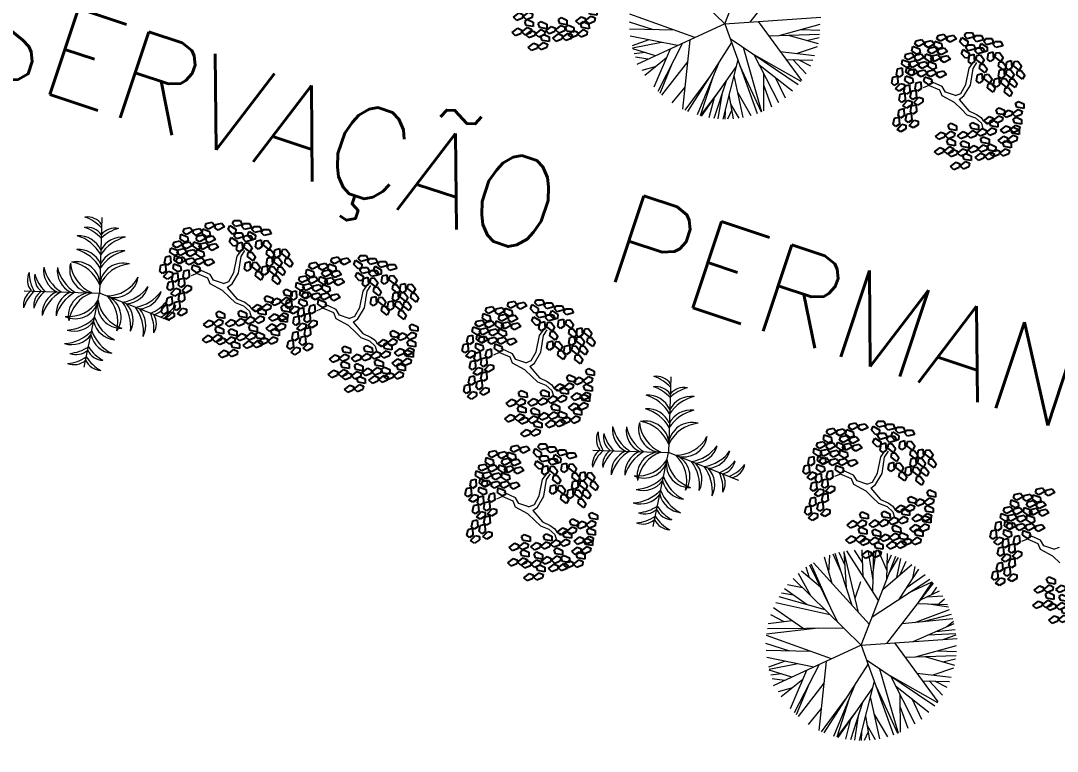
# Model space of a CAD drawing. Header units: millimetres. Extents: x 997 to 4249, y 599 to 1440.
# Drawn here: x 1503.41 to 1545.24, y 815.99 to 845.49 of the extents above; entities that cross this region are included whole.
import ezdxf

# ---------------------------------------------------------------- set-up
doc = ezdxf.new("R2010")
doc.units = ezdxf.units.MM
doc.linetypes.add('Continuo', pattern=[0])
doc.layers.add('cercas existentes', color=18, linetype='Continuous')
doc.layers.add('taludes', color=9, linetype='Continuous')
doc.styles.add('1mm', font='romans.shx', dxfattribs={"height": 2})

# ---------------------------------------------------------------- blocks, each defined once
blk = doc.blocks.new('L', base_point=(1.3683, 0.5913))
at = {"linetype": 'Continuo'}
for p, q in [((1.2809, 0.65), (1.3117, 0.675)), ((1.2937, 0.5998), (1.2809, 0.65)), ((1.3117, 0.675), (1.3419, 0.6213)), ((1.2753, 0.5668), (1.3061, 0.5917)), ((1.2881, 0.5166), (1.2753, 0.5668)), ((1.3225, 0.5909), (1.2937, 0.5998)), ((1.3061, 0.5917), (1.3362, 0.538)), ((1.3362, 0.538), (1.3169, 0.5076)), ((1.3419, 0.6213), (1.3225, 0.5909)), ((1.337, 0.4891), (1.3557, 0.5478)), ((1.3557, 0.5478), (1.3911, 0.5544)), ((1.3911, 0.5544), (1.4042, 0.5272)), ((1.3169, 0.5076), (1.2881, 0.5166)), ((1.3763, 0.4836), (1.337, 0.4891)), ((1.4042, 0.5272), (1.3763, 0.4836))]:
    blk.add_line(p, q, dxfattribs=at)
blk = doc.blocks.new('gtfoods1')
at = {"layer": 'taludes', "lineweight": 5, "extrusion": (-0.01642, -0.01246, 0.999788)}
for p, q in [((-392.629, 184.44, 12.075), (-391.229, 188.031, 12.143)), ((-392.629, 184.44, 12.075), (-395.383, 187.127, 12.063)), ((-391.601, 184.513, 12.093), (-389.714, 186.95, 12.154)), ((-395.509, 184.201, 12.025), (-396.476, 184.51, 12.013)), ((-393.833, 183.885, 12.048), (-396.457, 184.825, 12.017)), ((-392.629, 184.44, 12.075), (-388.755, 184.715, 12.142)), ((-391.286, 184.535, 12.098), (-389.535, 182.153, 12.097)), ((-394.662, 184.182, 12.038), (-396.47, 184.222, 12.009)), ((-392.629, 184.44, 12.075), (-396.183, 182.8, 11.996)), ((-392.629, 184.44, 12.075), (-391.324, 180.821, 12.051)), ((-390.438, 183.967, 12.105), (-388.782, 184.424, 12.138)), ((-389.565, 184.208, 12.122), (-388.791, 184.181, 12.135)), ((-394.539, 183.559, 12.033), (-396.445, 183.948, 12.006)), ((-395.697, 183.796, 12.017), (-396.372, 183.552, 12.002)), ((-395.185, 183.691, 12.024), (-396.35, 183.463, 12.002)), ((-394.047, 183.786, 12.044), (-394.337, 180.993, 12.004)), ((-392.357, 183.686, 12.07), (-394.138, 180.901, 12.006)), ((-392.414, 183.843, 12.071), (-389.662, 181.991, 12.093)), ((-390.859, 183.954, 12.098), (-388.805, 184.017, 12.133)), ((-390.066, 183.979, 12.111), (-388.866, 183.64, 12.127)), ((-389.333, 183.772, 12.121), (-388.822, 183.885, 12.131)), ((-395.426, 183.149, 12.013), (-396.342, 183.434, 12.001)), ((-395.846, 183.28, 12.008), (-396.281, 183.231, 12)), ((-394.835, 183.422, 12.026), (-395.497, 181.876, 11.996)), ((-394.332, 183.654, 12.037), (-395.338, 181.709, 11.996)), ((-391.891, 183.491, 12.075), (-391.143, 180.891, 12.055)), ((-390.39, 183.316, 12.098), (-389.003, 183.155, 12.119)), ((-389.73, 183.239, 12.108), (-388.893, 183.524, 12.125)), ((-395.731, 183.009, 12.006), (-396.23, 183.087, 11.999)), ((-394.991, 183.058, 12.019), (-395.86, 182.352, 11.996)), ((-394.749, 182.848, 12.02), (-395.252, 181.626, 11.997)), ((-394.138, 182.909, 12.031), (-395.181, 181.561, 11.997)), ((-392.86, 182.901, 12.052), (-393.748, 180.759, 12.011)), ((-392.107, 182.992, 12.066), (-392.711, 180.594, 12.026)), ((-391.455, 183.198, 12.079), (-389.558, 182.123, 12.097)), ((-391.455, 183.198, 12.079), (-390.461, 181.262, 12.071)), ((-390.162, 183.005, 12.098), (-389.071, 182.976, 12.115)), ((-389.885, 182.998, 12.102), (-389.351, 182.426, 12.104)), ((-389.64, 182.991, 12.106), (-389.175, 182.746, 12.111)), ((-395.404, 182.722, 12.008), (-395.982, 182.553, 11.996)), ((-392.177, 182.715, 12.061), (-393.579, 180.712, 12.013)), ((-392.018, 182.747, 12.064), (-391.163, 180.883, 12.055)), ((-391.253, 182.804, 12.077), (-389.895, 181.733, 12.086)), ((-391.067, 182.441, 12.076), (-391.064, 180.925, 12.057)), ((-393.272, 182.256, 12.037), (-394.241, 180.947, 12.005)), ((-393.113, 182.29, 12.04), (-393.621, 180.731, 12.013)), ((-392.559, 182.168, 12.048), (-393.067, 180.618, 12.02)), ((-392.267, 182.356, 12.055), (-391.898, 180.663, 12.04)), ((-390.592, 182.283, 12.082), (-390.199, 181.457, 12.078)), ((-394.245, 181.88, 12.017), (-394.77, 181.243, 12)), ((-392.793, 181.834, 12.04), (-393.621, 180.731, 12.013)), ((-392.751, 181.582, 12.037), (-392.905, 180.603, 12.023)), ((-392.461, 181.584, 12.042), (-392.297, 180.607, 12.033)), ((-392.119, 181.674, 12.049), (-391.574, 180.74, 12.046)), ((-391.066, 181.978, 12.07), (-390.746, 181.085, 12.064)), ((-393.057, 181.457, 12.031), (-393.27, 180.647, 12.017)), ((-392.396, 181.196, 12.038), (-392.064, 180.634, 12.037)), ((-392.62, 180.954, 12.032), (-392.633, 180.593, 12.027)), ((-392.352, 180.936, 12.036), (-392.514, 180.594, 12.029)), ((-387.062, 162.658, 12.117), (-387.392, 163.188, 12.118)), ((-387.039, 162.117, 12.111), (-387.086, 163.198, 12.124)), ((-386.644, 161.971, 12.116), (-386.843, 163.188, 12.127)), ((-388.298, 161.846, 12.087), (-388.605, 162.9, 12.095)), ((-388.424, 162.278, 12.09), (-388.394, 162.981, 12.099)), ((-387.928, 162.311, 12.099), (-388.252, 163.028, 12.102)), ((-387.487, 160.953, 12.089), (-388.169, 163.053, 12.104)), ((-387.777, 162.563, 12.104), (-388.011, 163.094, 12.107)), ((-387.723, 161.681, 12.094), (-387.813, 163.135, 12.111)), ((-387.23, 160.67, 12.09), (-387.81, 163.1, 12.11)), ((-386.419, 161.15, 12.109), (-387.702, 163.154, 12.113)), ((-387.121, 159.35, 12.075), (-385.721, 162.941, 12.143)), ((-386.658, 161.523, 12.11), (-386.607, 163.163, 12.131)), ((-386.634, 162.3, 12.12), (-386.517, 163.15, 12.132)), ((-386.079, 162.351, 12.13), (-386.418, 163.133, 12.134)), ((-386.086, 162.006, 12.125), (-386.065, 163.05, 12.138)), ((-386.073, 162.61, 12.133), (-385.897, 162.997, 12.141)), ((-385.989, 162.254, 12.13), (-385.613, 162.889, 12.144)), ((-385.687, 162.087, 12.133), (-385.525, 162.851, 12.145)), ((-388.761, 161.692, 12.077), (-389.537, 162.345, 12.073)), ((-389.211, 162.071, 12.075), (-389.34, 162.494, 12.078)), ((-388.062, 160.268, 12.071), (-389.201, 162.588, 12.081)), ((-388.372, 160.9, 12.074), (-389.137, 162.628, 12.083)), ((-386.794, 160.19, 12.091), (-389.053, 162.678, 12.085)), ((-386.24, 161.609, 12.118), (-385.081, 162.611, 12.149)), ((-385.578, 161.216, 12.124), (-384.799, 162.417, 12.151)), ((-385.548, 162.207, 12.136), (-385.315, 162.747, 12.147)), ((-385.036, 162.052, 12.143), (-384.949, 162.525, 12.15)), ((-387.121, 159.35, 12.075), (-389.875, 162.038, 12.063)), ((-389.16, 161.34, 12.066), (-389.656, 162.245, 12.069)), ((-387.367, 161.245, 12.095), (-387.136, 161.924, 12.107)), ((-386.676, 160.493, 12.097), (-384.353, 162.022, 12.154)), ((-385.268, 161.693, 12.135), (-384.548, 162.209, 12.153)), ((-389.309, 160.986, 12.059), (-390.219, 161.632, 12.053)), ((-389.499, 161.671, 12.065), (-390.1, 161.786, 12.056)), ((-386.093, 159.423, 12.093), (-384.206, 161.861, 12.154)), ((-385.209, 161.458, 12.133), (-384.253, 161.913, 12.154)), ((-384.253, 161.913, 12.154), (-384.848, 161.032, 12.133)), ((-384.736, 161.177, 12.137), (-383.963, 161.546, 12.154)), ((-384.275, 161.397, 12.147), (-384.073, 161.697, 12.154)), ((-388.583, 160.777, 12.069), (-390.433, 161.309, 12.045)), ((-389.851, 161.37, 12.055), (-390.342, 161.455, 12.048)), ((-384.466, 161.306, 12.143), (-383.832, 161.345, 12.154)), ((-384.055, 160.968, 12.146), (-383.76, 161.221, 12.154)), ((-389.466, 160.025, 12.045), (-390.663, 160.854, 12.036)), ((-388.383, 160.582, 12.07), (-390.571, 161.055, 12.04)), ((-384.962, 160.273, 12.122), (-383.553, 160.788, 12.152)), ((-384.848, 161.032, 12.133), (-383.645, 160.998, 12.153)), ((-384.392, 161.019, 12.141), (-383.6, 160.899, 12.152)), ((-389.904, 160.328, 12.041), (-390.872, 160.208, 12.024)), ((-390.235, 160.287, 12.036), (-390.768, 160.578, 12.03)), ((-385.475, 160.222, 12.113), (-383.428, 160.428, 12.149)), ((-384.627, 160.307, 12.128), (-383.485, 160.605, 12.15)), ((-383.671, 160.102, 12.141), (-383.398, 160.318, 12.148)), ((-388.859, 160.031, 12.055), (-390.943, 159.796, 12.018)), ((-387.829, 160.041, 12.072), (-390.912, 160.01, 12.021)), ((-385.029, 159.499, 12.111), (-383.377, 160.232, 12.147)), ((-384.432, 159.764, 12.124), (-383.304, 159.826, 12.144)), ((-384.11, 159.907, 12.131), (-383.327, 159.987, 12.145)), ((-390.001, 159.111, 12.025), (-390.968, 159.42, 12.013)), ((-388.325, 158.795, 12.048), (-390.949, 159.735, 12.017)), ((-387.121, 159.35, 12.075), (-383.247, 159.625, 12.142)), ((-385.778, 159.446, 12.098), (-384.027, 157.063, 12.097)), ((-383.792, 159.587, 12.133), (-383.297, 159.766, 12.143)), ((-389.154, 159.092, 12.038), (-390.962, 159.133, 12.009)), ((-387.121, 159.35, 12.075), (-390.675, 157.71, 11.996)), ((-387.121, 159.35, 12.075), (-385.816, 155.731, 12.051)), ((-384.93, 158.878, 12.105), (-383.274, 159.335, 12.138)), ((-384.057, 159.119, 12.122), (-383.283, 159.092, 12.135)), ((-389.031, 158.469, 12.033), (-390.937, 158.859, 12.006)), ((-390.189, 158.706, 12.017), (-390.864, 158.462, 12.002)), ((-389.677, 158.601, 12.024), (-390.842, 158.373, 12.002)), ((-388.539, 158.696, 12.044), (-388.829, 155.903, 12.004)), ((-386.849, 158.596, 12.07), (-388.63, 155.812, 12.006)), ((-386.906, 158.754, 12.071), (-384.154, 156.901, 12.093)), ((-385.351, 158.865, 12.098), (-383.297, 158.928, 12.133)), ((-384.558, 158.889, 12.111), (-383.358, 158.55, 12.127)), ((-383.825, 158.682, 12.121), (-383.314, 158.796, 12.131)), ((-389.918, 158.06, 12.013), (-390.834, 158.344, 12.001)), ((-390.337, 158.19, 12.008), (-390.773, 158.141, 12)), ((-389.327, 158.333, 12.026), (-389.989, 156.787, 11.996)), ((-388.824, 158.565, 12.037), (-389.83, 156.619, 11.996)), ((-386.383, 158.402, 12.075), (-385.635, 155.802, 12.055)), ((-384.882, 158.226, 12.098), (-383.495, 158.065, 12.119)), ((-384.222, 158.149, 12.108), (-383.385, 158.434, 12.125)), ((-390.223, 157.919, 12.006), (-390.722, 157.997, 11.999)), ((-389.483, 157.968, 12.019), (-390.352, 157.262, 11.996)), ((-389.241, 157.758, 12.02), (-389.744, 156.537, 11.997)), ((-388.63, 157.819, 12.031), (-389.673, 156.472, 11.997)), ((-387.351, 157.811, 12.052), (-388.24, 155.67, 12.011)), ((-386.599, 157.902, 12.066), (-387.203, 155.504, 12.026)), ((-385.947, 158.108, 12.079), (-384.05, 157.033, 12.097)), ((-385.947, 158.108, 12.079), (-384.953, 156.172, 12.071)), ((-384.654, 157.915, 12.098), (-383.563, 157.886, 12.115)), ((-384.377, 157.908, 12.102), (-383.843, 157.336, 12.104)), ((-384.132, 157.901, 12.106), (-383.667, 157.657, 12.111)), ((-389.896, 157.632, 12.008), (-390.474, 157.463, 11.996)), ((-386.669, 157.625, 12.061), (-388.071, 155.622, 12.013)), ((-386.51, 157.657, 12.064), (-385.655, 155.793, 12.055)), ((-385.745, 157.714, 12.077), (-384.387, 156.643, 12.086)), ((-385.559, 157.352, 12.076), (-385.556, 155.836, 12.057)), ((-387.764, 157.166, 12.037), (-388.733, 155.857, 12.005)), ((-387.605, 157.2, 12.04), (-388.112, 155.642, 12.013)), ((-387.051, 157.079, 12.048), (-387.559, 155.528, 12.02)), ((-386.759, 157.266, 12.055), (-386.39, 155.573, 12.04)), ((-385.084, 157.193, 12.082), (-384.691, 156.367, 12.078)), ((-388.737, 156.79, 12.017), (-389.261, 156.154, 12)), ((-387.285, 156.744, 12.04), (-388.112, 155.642, 12.013)), ((-387.243, 156.493, 12.037), (-387.397, 155.513, 12.023)), ((-386.953, 156.495, 12.042), (-386.789, 155.517, 12.033)), ((-386.611, 156.584, 12.049), (-386.066, 155.65, 12.046)), ((-385.558, 156.888, 12.07), (-385.238, 155.995, 12.064)), ((-387.549, 156.367, 12.031), (-387.762, 155.557, 12.017)), ((-386.888, 156.106, 12.038), (-386.556, 155.545, 12.037)), ((-387.112, 155.864, 12.032), (-387.125, 155.503, 12.027)), ((-386.844, 155.847, 12.036), (-387.005, 155.505, 12.029))]:
    blk.add_line(p, q, dxfattribs=at)
at = {"layer": 'taludes', "linetype": 'Continuo', "lineweight": 5, "extrusion": (-0.012368, -0.016489, 0.999788)}
for p, q in [((-382.767, 182.644, 12.097), (-382.586, 182.894, 12.103)), ((-382.609, 182.639, 12.099), (-382.456, 182.877, 12.104)), ((-382.904, 181.987, 12.084), (-382.767, 182.644, 12.097)), ((-382.716, 181.967, 12.086), (-382.609, 182.639, 12.099)), ((-383.861, 181.909, 12.071), (-384.317, 182.112, 12.069)), ((-384.394, 181.952, 12.065), (-384.629, 181.852, 12.061)), ((-383.952, 181.763, 12.068), (-384.394, 181.952, 12.065)), ((-383.858, 181.531, 12.065), (-383.952, 181.763, 12.068)), ((-383.724, 181.675, 12.069), (-383.861, 181.909, 12.071)), ((-383.323, 181.541, 12.072), (-383.724, 181.675, 12.069)), ((-383.323, 181.541, 12.072), (-383.103, 181.628, 12.076)), ((-383.103, 181.628, 12.076), (-382.904, 181.987, 12.084)), ((-382.976, 181.53, 12.076), (-382.716, 181.967, 12.086)), ((-383.361, 181.258, 12.067), (-383.858, 181.531, 12.065)), ((-383.361, 181.258, 12.067), (-383.079, 180.993, 12.066)), ((-383.168, 181.387, 12.071), (-382.976, 181.53, 12.076)), ((-383.168, 181.387, 12.071), (-382.778, 180.93, 12.068)), ((-383.079, 180.993, 12.066), (-382.855, 180.77, 12.065)), ((-382.855, 180.77, 12.065), (-382.512, 180.638, 12.067)), ((-382.778, 180.93, 12.068), (-382.464, 180.785, 12.07)), ((-382.464, 180.785, 12.07), (-382.28, 180.658, 12.07)), ((-382.512, 180.638, 12.067), (-382.273, 180.428, 12.066)), ((-382.28, 180.658, 12.07), (-382.198, 180.52, 12.069)), ((-382.273, 180.428, 12.066), (-382.208, 180.196, 12.063)), ((-382.198, 180.52, 12.069), (-382.041, 180.461, 12.07)), ((-412.309, 175.054, 12.097), (-412.128, 175.305, 12.103)), ((-412.446, 174.397, 12.084), (-412.309, 175.054, 12.097)), ((-412.258, 174.378, 12.086), (-412.15, 175.049, 12.099)), ((-412.15, 175.049, 12.099), (-411.998, 175.287, 12.104)), ((-413.402, 174.319, 12.071), (-413.859, 174.523, 12.069)), ((-413.936, 174.363, 12.065), (-414.171, 174.263, 12.061)), ((-413.494, 174.174, 12.068), (-413.936, 174.363, 12.065)), ((-413.4, 173.941, 12.065), (-413.494, 174.174, 12.068)), ((-413.265, 174.086, 12.069), (-413.402, 174.319, 12.071)), ((-412.864, 173.952, 12.072), (-413.265, 174.086, 12.069)), ((-412.645, 174.039, 12.076), (-412.446, 174.397, 12.084)), ((-412.518, 173.941, 12.076), (-412.258, 174.378, 12.086)), ((-412.902, 173.669, 12.067), (-413.4, 173.941, 12.065)), ((-412.902, 173.669, 12.067), (-412.621, 173.404, 12.066)), ((-412.864, 173.952, 12.072), (-412.645, 174.039, 12.076)), ((-412.71, 173.798, 12.071), (-412.518, 173.941, 12.076)), ((-412.71, 173.798, 12.071), (-412.319, 173.341, 12.068)), ((-407.366, 172.989, 12.084), (-407.229, 173.646, 12.097)), ((-407.229, 173.646, 12.097), (-407.048, 173.896, 12.103)), ((-407.178, 172.969, 12.086), (-407.07, 173.641, 12.099)), ((-407.07, 173.641, 12.099), (-406.918, 173.879, 12.104)), ((-412.621, 173.404, 12.066), (-412.397, 173.181, 12.065)), ((-412.319, 173.341, 12.068), (-412.006, 173.196, 12.07)), ((-412.397, 173.181, 12.065), (-412.054, 173.049, 12.067)), ((-412.054, 173.049, 12.067), (-411.815, 172.839, 12.066)), ((-412.006, 173.196, 12.07), (-411.822, 173.068, 12.07)), ((-411.822, 173.068, 12.07), (-411.739, 172.931, 12.069)), ((-411.815, 172.839, 12.066), (-411.75, 172.607, 12.063)), ((-411.739, 172.931, 12.069), (-411.582, 172.872, 12.07)), ((-408.856, 172.955, 12.065), (-409.091, 172.854, 12.061)), ((-408.414, 172.765, 12.068), (-408.856, 172.955, 12.065)), ((-408.322, 172.911, 12.071), (-408.779, 173.114, 12.069)), ((-408.185, 172.677, 12.069), (-408.322, 172.911, 12.071)), ((-407.565, 172.63, 12.076), (-407.366, 172.989, 12.084)), ((-407.438, 172.532, 12.076), (-407.178, 172.969, 12.086)), ((-408.32, 172.533, 12.065), (-408.414, 172.765, 12.068)), ((-407.822, 172.261, 12.067), (-408.32, 172.533, 12.065)), ((-407.785, 172.543, 12.072), (-408.185, 172.677, 12.069)), ((-407.785, 172.543, 12.072), (-407.565, 172.63, 12.076)), ((-407.63, 172.39, 12.071), (-407.438, 172.532, 12.076)), ((-407.63, 172.39, 12.071), (-407.24, 171.932, 12.068)), ((-407.822, 172.261, 12.067), (-407.541, 171.995, 12.066)), ((-407.541, 171.995, 12.066), (-407.317, 171.772, 12.065)), ((-400.104, 171.855, 12.097), (-399.923, 172.106, 12.103)), ((-399.945, 171.85, 12.099), (-399.793, 172.088, 12.104)), ((-407.317, 171.772, 12.065), (-406.974, 171.64, 12.067)), ((-407.24, 171.932, 12.068), (-406.926, 171.787, 12.07)), ((-406.974, 171.64, 12.067), (-406.735, 171.43, 12.066)), ((-406.926, 171.787, 12.07), (-406.742, 171.66, 12.07)), ((-406.742, 171.66, 12.07), (-406.66, 171.522, 12.069)), ((-400.241, 171.198, 12.084), (-400.104, 171.855, 12.097)), ((-400.053, 171.178, 12.086), (-399.945, 171.85, 12.099)), ((-406.735, 171.43, 12.066), (-406.67, 171.199, 12.063)), ((-406.66, 171.522, 12.069), (-406.502, 171.463, 12.07)), ((-401.731, 171.164, 12.065), (-401.966, 171.064, 12.061)), ((-401.289, 170.975, 12.068), (-401.731, 171.164, 12.065)), ((-401.197, 171.12, 12.071), (-401.654, 171.324, 12.069)), ((-401.06, 170.886, 12.069), (-401.197, 171.12, 12.071)), ((-400.44, 170.84, 12.076), (-400.241, 171.198, 12.084)), ((-400.313, 170.741, 12.076), (-400.053, 171.178, 12.086)), ((-401.195, 170.742, 12.065), (-401.289, 170.975, 12.068)), ((-400.697, 170.47, 12.067), (-401.195, 170.742, 12.065)), ((-400.66, 170.752, 12.072), (-401.06, 170.886, 12.069)), ((-400.66, 170.752, 12.072), (-400.44, 170.84, 12.076)), ((-400.505, 170.599, 12.071), (-400.313, 170.741, 12.076)), ((-400.697, 170.47, 12.067), (-400.416, 170.205, 12.066)), ((-400.505, 170.599, 12.071), (-400.114, 170.141, 12.068)), ((-400.416, 170.205, 12.066), (-400.192, 169.982, 12.065)), ((-400.192, 169.982, 12.065), (-399.849, 169.849, 12.067)), ((-400.114, 170.141, 12.068), (-399.801, 169.996, 12.07)), ((-399.801, 169.996, 12.07), (-399.617, 169.869, 12.07)), ((-399.617, 169.869, 12.07), (-399.535, 169.731, 12.069)), ((-399.849, 169.849, 12.067), (-399.61, 169.639, 12.066)), ((-399.61, 169.639, 12.066), (-399.545, 169.408, 12.063)), ((-399.535, 169.731, 12.069), (-399.377, 169.672, 12.07)), ((-386.472, 166.296, 12.084), (-386.336, 166.953, 12.097)), ((-386.336, 166.953, 12.097), (-386.154, 167.204, 12.103)), ((-386.284, 166.277, 12.086), (-386.177, 166.948, 12.099)), ((-386.177, 166.948, 12.099), (-386.025, 167.186, 12.104)), ((-399.981, 166.041, 12.097), (-399.799, 166.292, 12.103)), ((-399.822, 166.036, 12.099), (-399.67, 166.274, 12.104)), ((-387.962, 166.262, 12.065), (-388.197, 166.162, 12.061)), ((-387.52, 166.073, 12.068), (-387.962, 166.262, 12.065)), ((-387.429, 166.218, 12.071), (-387.885, 166.422, 12.069)), ((-387.292, 165.985, 12.069), (-387.429, 166.218, 12.071)), ((-386.671, 165.938, 12.076), (-386.472, 166.296, 12.084)), ((-386.544, 165.839, 12.076), (-386.284, 166.277, 12.086)), ((-400.117, 165.384, 12.084), (-399.981, 166.041, 12.097)), ((-399.929, 165.365, 12.086), (-399.822, 166.036, 12.099)), ((-387.426, 165.84, 12.065), (-387.52, 166.073, 12.068)), ((-386.929, 165.568, 12.067), (-387.426, 165.84, 12.065)), ((-386.891, 165.85, 12.072), (-387.292, 165.985, 12.069)), ((-386.891, 165.85, 12.072), (-386.671, 165.938, 12.076)), ((-386.736, 165.697, 12.071), (-386.544, 165.839, 12.076)), ((-386.736, 165.697, 12.071), (-386.346, 165.239, 12.068)), ((-401.607, 165.35, 12.065), (-401.842, 165.25, 12.061)), ((-401.165, 165.161, 12.068), (-401.607, 165.35, 12.065)), ((-401.074, 165.306, 12.071), (-401.53, 165.51, 12.069)), ((-400.937, 165.072, 12.069), (-401.074, 165.306, 12.071)), ((-400.316, 165.026, 12.076), (-400.117, 165.384, 12.084)), ((-400.189, 164.927, 12.076), (-399.929, 165.365, 12.086)), ((-386.929, 165.568, 12.067), (-386.648, 165.303, 12.066)), ((-386.648, 165.303, 12.066), (-386.423, 165.08, 12.065)), ((-401.071, 164.928, 12.065), (-401.165, 165.161, 12.068)), ((-400.574, 164.656, 12.067), (-401.071, 164.928, 12.065)), ((-400.536, 164.938, 12.072), (-400.937, 165.072, 12.069)), ((-400.536, 164.938, 12.072), (-400.316, 165.026, 12.076)), ((-400.381, 164.785, 12.071), (-400.189, 164.927, 12.076)), ((-386.423, 165.08, 12.065), (-386.081, 164.948, 12.067)), ((-386.346, 165.239, 12.068), (-386.032, 165.094, 12.07)), ((-386.081, 164.948, 12.067), (-385.841, 164.737, 12.066)), ((-386.032, 165.094, 12.07), (-385.848, 164.967, 12.07)), ((-385.848, 164.967, 12.07), (-385.766, 164.83, 12.069)), ((-400.574, 164.656, 12.067), (-400.293, 164.391, 12.066)), ((-400.381, 164.785, 12.071), (-399.991, 164.327, 12.068)), ((-385.841, 164.737, 12.066), (-385.776, 164.506, 12.063)), ((-385.766, 164.83, 12.069), (-385.609, 164.771, 12.07)), ((-400.293, 164.391, 12.066), (-400.068, 164.168, 12.065)), ((-400.068, 164.168, 12.065), (-399.726, 164.036, 12.067)), ((-399.991, 164.327, 12.068), (-399.677, 164.182, 12.07)), ((-399.726, 164.036, 12.067), (-399.486, 163.825, 12.066)), ((-399.677, 164.182, 12.07), (-399.493, 164.055, 12.07)), ((-399.493, 164.055, 12.07), (-399.411, 163.917, 12.069)), ((-399.486, 163.825, 12.066), (-399.421, 163.594, 12.063)), ((-399.411, 163.917, 12.069), (-399.254, 163.859, 12.07)), ((-380.417, 163.634, 12.065), (-380.651, 163.534, 12.061)), ((-379.974, 163.445, 12.068), (-380.417, 163.634, 12.065)), ((-379.883, 163.59, 12.071), (-380.34, 163.794, 12.069)), ((-379.746, 163.357, 12.069), (-379.883, 163.59, 12.071)), ((-379.88, 163.212, 12.065), (-379.974, 163.445, 12.068)), ((-379.383, 162.94, 12.067), (-379.88, 163.212, 12.065)), ((-379.345, 163.223, 12.072), (-379.746, 163.357, 12.069)), ((-379.345, 163.223, 12.072), (-379.125, 163.31, 12.076)), ((-379.383, 162.94, 12.067), (-379.102, 162.675, 12.066))]:
    blk.add_line(p, q, dxfattribs=at)
at = {"layer": 'taludes', "linetype": 'Continuous', "lineweight": 5}
for p, q in [((-417.773, 176.619, 12.071), (-417.865, 173.57, 12.071)), ((-420.915, 173.662, 12.071), (-417.865, 173.57, 12.071)), ((-418.486, 170.583, 12.071), (-417.865, 173.57, 12.071)), ((-415.032, 172.441, 12.071), (-417.865, 173.57, 12.071)), ((-394.811, 170.185, 12.071), (-394.903, 167.136, 12.071)), ((-397.952, 167.228, 12.071), (-394.903, 167.136, 12.071)), ((-395.524, 164.149, 12.071), (-394.903, 167.136, 12.071)), ((-392.069, 166.006, 12.071), (-394.903, 167.136, 12.071))]:
    blk.add_line(p, q, dxfattribs=at)
for centre, radius, start, end in [((-418.362, 175.939, 12.071), 0.704, 34.5568, 97.8912), ((-418.957, 175.133, 12.071), 1.585, 42.3431, 71.6462), ((-418.374, 175.523, 12.071), 0.704, 34.5568, 97.8912), ((-418.97, 174.717, 12.071), 1.585, 42.3431, 71.6462), ((-416.694, 174.648, 12.071), 1.585, 104.8875, 134.1905), ((-417.24, 175.489, 12.071), 0.704, 78.6425, 141.9769), ((-418.707, 174.91, 12.071), 0.975, 23.5157, 93.6605), ((-419.239, 174.317, 12.071), 1.635, 29.638, 73.3034), ((-416.449, 174.233, 12.071), 1.635, 103.2303, 146.8956), ((-416.944, 174.856, 12.071), 0.975, 82.8731, 153.0179), ((-418.724, 174.355, 12.071), 0.975, 23.5157, 93.6605), ((-419.256, 173.762, 12.071), 1.635, 29.638, 73.3034), ((-416.466, 173.678, 12.071), 1.635, 103.2303, 146.8956), ((-416.961, 174.302, 12.071), 0.975, 82.8731, 153.0179), ((-419.152, 174.492, 12.071), 0.975, 172.8731, 243.0179), ((-418.528, 174.987, 12.071), 1.635, 193.2303, 236.8956), ((-418.597, 174.475, 12.071), 0.975, 172.8731, 243.0179), ((-417.973, 174.97, 12.071), 1.635, 193.2303, 236.8956), ((-418.122, 174.52, 12.071), 0.951, 164.6323, 264.8409), ((-417.606, 174.9, 12.071), 1.438, 185.079, 246.6004), ((-418.798, 173.884, 12.071), 0.951, 1.6928, 101.9014), ((-419.208, 173.392, 12.071), 1.438, 19.9333, 81.4546), ((-416.915, 173.827, 12.071), 0.951, 74.6323, 174.8409), ((-416.536, 173.311, 12.071), 1.438, 95.079, 156.6004), ((-420.072, 174.096, 12.071), 0.704, 154.0494, 217.3837), ((-419.121, 174.412, 12.071), 1.585, 180.2943, 209.5974), ((-419.784, 174.196, 12.071), 0.704, 168.6425, 231.9769), ((-418.943, 174.742, 12.071), 1.585, 194.8875, 224.1905), ((-417.574, 174.893, 12.071), 1.438, 269.9333, 331.4546), ((-417.252, 174.339, 12.071), 0.951, 251.6928, 351.9014), ((-420.235, 173.074, 12.071), 0.704, 124.5568, 187.8912), ((-419.428, 172.478, 12.071), 1.585, 132.3431, 161.6462), ((-419.819, 173.061, 12.071), 0.704, 124.5568, 187.8912), ((-419.012, 172.466, 12.071), 1.585, 132.3431, 161.6462), ((-417.209, 174.811, 12.071), 1.635, 279.638, 323.3034), ((-416.834, 174.109, 12.071), 0.975, 273.5157, 343.6605), ((-416.694, 174.606, 12.071), 1.635, 279.638, 323.3034), ((-416.319, 173.903, 12.071), 0.975, 273.5157, 343.6605), ((-419.205, 172.728, 12.071), 0.975, 113.5157, 183.6605), ((-418.612, 172.196, 12.071), 1.635, 119.638, 163.3034), ((-418.65, 172.711, 12.071), 0.975, 113.5157, 183.6605), ((-418.058, 172.179, 12.071), 1.635, 119.638, 163.3034), ((-419.13, 174.056, 12.071), 1.438, 265.079, 326.6004), ((-418.846, 173.482, 12.071), 0.951, 244.6323, 344.8409), ((-418.179, 172.637, 12.071), 0.951, 91.6928, 191.9014), ((-417.687, 172.228, 12.071), 1.438, 109.9333, 171.4546), ((-417.001, 173.099, 12.071), 0.951, 171.6928, 271.9014), ((-416.512, 173.513, 12.071), 1.438, 189.9333, 251.4546), ((-418.564, 172.41, 12.071), 1.438, 345.079, 46.6004), ((-417.949, 172.59, 12.071), 0.951, 324.6323, 64.8409), ((-416.41, 174.216, 12.071), 1.585, 292.3431, 321.6462), ((-415.856, 173.38, 12.071), 0.704, 284.5568, 347.8912), ((-418.243, 172.218, 12.071), 1.635, 353.2303, 36.8956), ((-417.487, 172.47, 12.071), 0.975, 332.8731, 43.0179), ((-417.727, 172.012, 12.071), 1.635, 353.2303, 36.8956), ((-416.972, 172.264, 12.071), 0.975, 332.8731, 43.0179), ((-416.024, 174.062, 12.071), 1.585, 292.3431, 321.6462), ((-415.469, 173.226, 12.071), 0.704, 284.5568, 347.8912), ((-419.263, 173.707, 12.071), 1.635, 273.2303, 316.8956), ((-418.883, 173.007, 12.071), 0.975, 252.8731, 323.0179), ((-417.156, 172.648, 12.071), 0.975, 193.5157, 263.6605), ((-416.529, 173.139, 12.071), 1.635, 199.638, 243.3034), ((-417.254, 172.101, 12.071), 1.585, 354.8875, 24.1905), ((-416.276, 172.326, 12.071), 0.704, 328.6425, 31.9769), ((-419.376, 173.164, 12.071), 1.635, 273.2303, 316.8956), ((-416.642, 172.596, 12.071), 1.635, 199.638, 243.3034), ((-418.996, 172.463, 12.071), 0.975, 252.8731, 323.0179), ((-417.269, 172.105, 12.071), 0.975, 193.5157, 263.6605), ((-419.207, 172.712, 12.071), 1.585, 274.8875, 304.1905), ((-418.815, 171.789, 12.071), 0.704, 248.6425, 311.9769), ((-417.704, 171.558, 12.071), 0.704, 204.5568, 267.8912), ((-416.977, 172.249, 12.071), 1.585, 212.3431, 241.6462), ((-419.291, 172.305, 12.071), 1.585, 274.8875, 304.1905), ((-418.9, 171.382, 12.071), 0.704, 248.6425, 311.9769), ((-417.788, 171.151, 12.071), 0.704, 204.5568, 267.8912), ((-417.062, 171.842, 12.071), 1.585, 212.3431, 241.6462), ((-395.399, 169.505, 12.071), 0.704, 34.5568, 97.8912), ((-395.995, 168.698, 12.071), 1.585, 42.3431, 71.6462), ((-395.745, 168.475, 12.071), 0.975, 23.5157, 93.6605), ((-396.277, 167.883, 12.071), 1.635, 29.638, 73.3034), ((-395.412, 169.089, 12.071), 0.704, 34.5568, 97.8912), ((-396.008, 168.282, 12.071), 1.585, 42.3431, 71.6462), ((-393.731, 168.214, 12.071), 1.585, 104.8875, 134.1905), ((-394.277, 169.055, 12.071), 0.704, 78.6425, 141.9769), ((-393.487, 167.798, 12.071), 1.635, 103.2303, 146.8956), ((-393.982, 168.422, 12.071), 0.975, 82.8731, 153.0179), ((-395.762, 167.921, 12.071), 0.975, 23.5157, 93.6605), ((-396.294, 167.328, 12.071), 1.635, 29.638, 73.3034), ((-393.503, 167.244, 12.071), 1.635, 103.2303, 146.8956), ((-393.999, 167.867, 12.071), 0.975, 82.8731, 153.0179), ((-395.16, 168.086, 12.071), 0.951, 164.6323, 264.8409), ((-394.644, 168.465, 12.071), 1.438, 185.079, 246.6004), ((-395.836, 167.45, 12.071), 0.951, 1.6928, 101.9014), ((-396.246, 166.958, 12.071), 1.438, 19.9333, 81.4546), ((-393.953, 167.393, 12.071), 0.951, 74.6323, 174.8409), ((-393.574, 166.877, 12.071), 1.438, 95.079, 156.6004), ((-397.11, 167.661, 12.071), 0.704, 154.0494, 217.3837), ((-396.158, 167.978, 12.071), 1.585, 180.2943, 209.5974), ((-396.822, 167.762, 12.071), 0.704, 168.6425, 231.9769), ((-395.981, 168.308, 12.071), 1.585, 194.8875, 224.1905), ((-396.189, 168.057, 12.071), 0.975, 172.8731, 243.0179), ((-395.566, 168.552, 12.071), 1.635, 193.2303, 236.8956), ((-395.635, 168.041, 12.071), 0.975, 172.8731, 243.0179), ((-395.011, 168.536, 12.071), 1.635, 193.2303, 236.8956), ((-394.612, 168.459, 12.071), 1.438, 269.9333, 331.4546), ((-394.289, 167.905, 12.071), 0.951, 251.6928, 351.9014), ((-394.247, 168.377, 12.071), 1.635, 279.638, 323.3034), ((-393.872, 167.674, 12.071), 0.975, 273.5157, 343.6605), ((-397.272, 166.64, 12.071), 0.704, 124.5568, 187.8912), ((-396.466, 166.044, 12.071), 1.585, 132.3431, 161.6462), ((-396.856, 166.627, 12.071), 0.704, 124.5568, 187.8912), ((-396.05, 166.032, 12.071), 1.585, 132.3431, 161.6462), ((-396.243, 166.294, 12.071), 0.975, 113.5157, 183.6605), ((-395.65, 165.762, 12.071), 1.635, 119.638, 163.3034), ((-395.688, 166.277, 12.071), 0.975, 113.5157, 183.6605), ((-395.095, 165.745, 12.071), 1.635, 119.638, 163.3034), ((-395.217, 166.203, 12.071), 0.951, 91.6928, 191.9014), ((-394.725, 165.793, 12.071), 1.438, 109.9333, 171.4546), ((-395.601, 165.975, 12.071), 1.438, 345.079, 46.6004), ((-394.987, 166.155, 12.071), 0.951, 324.6323, 64.8409), ((-393.731, 168.171, 12.071), 1.635, 279.638, 323.3034), ((-393.356, 167.469, 12.071), 0.975, 273.5157, 343.6605), ((-396.167, 167.622, 12.071), 1.438, 265.079, 326.6004), ((-395.883, 167.048, 12.071), 0.951, 244.6323, 344.8409), ((-394.039, 166.665, 12.071), 0.951, 171.6928, 271.9014), ((-393.55, 167.078, 12.071), 1.438, 189.9333, 251.4546), ((-395.281, 165.784, 12.071), 1.635, 353.2303, 36.8956), ((-394.525, 166.036, 12.071), 0.975, 332.8731, 43.0179), ((-394.765, 165.578, 12.071), 1.635, 353.2303, 36.8956), ((-393.448, 167.782, 12.071), 1.585, 292.3431, 321.6462), ((-392.894, 166.946, 12.071), 0.704, 284.5568, 347.8912), ((-393.061, 167.628, 12.071), 1.585, 292.3431, 321.6462), ((-392.507, 166.792, 12.071), 0.704, 284.5568, 347.8912), ((-396.3, 167.273, 12.071), 1.635, 273.2303, 316.8956), ((-393.567, 166.705, 12.071), 1.635, 199.638, 243.3034), ((-394.01, 165.83, 12.071), 0.975, 332.8731, 43.0179), ((-394.291, 165.666, 12.071), 1.585, 354.8875, 24.1905), ((-393.314, 165.891, 12.071), 0.704, 328.6425, 31.9769), ((-395.921, 166.573, 12.071), 0.975, 252.8731, 323.0179), ((-394.194, 166.214, 12.071), 0.975, 193.5157, 263.6605), ((-396.413, 166.73, 12.071), 1.635, 273.2303, 316.8956), ((-396.034, 166.029, 12.071), 0.975, 252.8731, 323.0179), ((-394.307, 165.671, 12.071), 0.975, 193.5157, 263.6605), ((-393.68, 166.162, 12.071), 1.635, 199.638, 243.3034), ((-396.244, 166.278, 12.071), 1.585, 274.8875, 304.1905), ((-394.015, 165.815, 12.071), 1.585, 212.3431, 241.6462), ((-396.329, 165.871, 12.071), 1.585, 274.8875, 304.1905), ((-395.937, 164.947, 12.071), 0.704, 248.6425, 311.9769), ((-395.853, 165.355, 12.071), 0.704, 248.6425, 311.9769), ((-394.826, 164.716, 12.071), 0.704, 204.5568, 267.8912), ((-394.099, 165.408, 12.071), 1.585, 212.3431, 241.6462), ((-394.741, 165.124, 12.071), 0.704, 204.5568, 267.8912)]:
    blk.add_arc(centre, radius, start, end, dxfattribs=at)
at = {"layer": 'taludes', "linetype": 'Continuo', "lineweight": 5, "extrusion": (-0.012368, -0.016489, 0.999788)}
for p, xscale, yscale, zscale, rotation in [((-431.658, -92.222, 13.948), 4.693247904105663, 4.693247904105663, 4.693247904105663, 135.1959007807611), ((-429.541, -90.835, 13.948), 4.693247904105663, 4.693247904105663, 4.693247904105663, 135.1959007807611), ((-431.325, -92.747, 13.948), 4.693247904105663, 4.693247904105663, 4.693247904105663, 135.1959007807611), ((-430.836, -92.486, 13.948), 4.693247904105663, 4.693247904105663, 4.693247904105663, 135.1959007807611), ((-430.282, -91.866, 13.948), 4.693247904105663, 4.693247904105663, 4.693247904105663, 135.1959007807611), ((-429.471, -91.462, 13.948), 4.693247904105663, 4.693247904105663, 4.693247904105663, 135.1959007807611), ((-429.875, -91.943, 13.948), 4.693247904105663, 4.693247904105663, 4.693247904105663, 135.1959007807611), ((-416.285, -82.43, 13.817), 4.693247904986873, 4.693247904986873, 4.693247904986873, 292.8731664010561), ((-430.447, -92.839, 13.948), 4.693247904105663, 4.693247904105663, 4.693247904105663, 135.1959007807611), ((-417.673, -83.799, 13.817), 4.693247905292083, 4.693247905292083, 4.693247905292083, 305.0710582407918), ((-417.091, -83.094, 13.817), 4.693247905292083, 4.693247905292083, 4.693247905292083, 305.0710582407918), ((-415.947, -82.786, 13.817), 4.693247904986873, 4.693247904986873, 4.693247904986873, 292.8731664010561), ((-415.511, -82.15, 13.817), 4.693247904986873, 4.693247904986873, 4.693247904986873, 292.8731664010561), ((-417.675, -84.476, 13.817), 4.693247905292083, 4.693247905292083, 4.693247905292083, 305.0710582407918), ((-417.072, -83.724, 13.817), 4.693247905292083, 4.693247905292083, 4.693247905292083, 305.0710582407918), ((-415.64, -83.097, 13.817), 4.693247905158423, 4.693247905158423, 4.693247905158423, 240.0875733262941), ((-415.083, -82.558, 13.817), 4.693247905158423, 4.693247905158423, 4.693247905158423, 240.0875733262941), ((-417.354, -84.631, 13.817), 4.693247905292083, 4.693247905292083, 4.693247905292083, 305.0710582407918), ((-416.788, -83.903, 13.817), 4.693247905292083, 4.693247905292083, 4.693247905292083, 305.0710582407918), ((-414.281, -82.391, 13.817), 4.693247905158423, 4.693247905158423, 4.693247905158423, 240.0875733262941), ((-417.634, -85.239, 13.817), 4.693247905007419, 4.693247905007419, 4.693247905007419, 11.23182489907098), ((-417.184, -84.923, 13.817), 4.693247905292083, 4.693247905292083, 4.693247905292083, 305.0710582407918), ((-416.549, -84.494, 13.817), 4.693247905292083, 4.693247905292083, 4.693247905292083, 305.0710582407918), ((-414.914, -83.528, 13.817), 4.693247905158423, 4.693247905158423, 4.693247905158423, 240.0875733262941), ((-414.317, -82.844, 13.817), 4.693247905158423, 4.693247905158423, 4.693247905158423, 240.0875733262941), ((-416.986, -85.608, 13.817), 4.693247905007419, 4.693247905007419, 4.693247905007419, 11.23182489907098), ((-416.697, -85.241, 13.817), 4.693247905007419, 4.693247905007419, 4.693247905007419, 11.23182489907098), ((-414.261, -83.25, 13.817), 4.693247905158423, 4.693247905158423, 4.693247905158423, 240.0875733262941), ((-416.292, -86.094, 13.817), 4.693247905007419, 4.693247905007419, 4.693247905007419, 11.23182489907098), ((-413.499, -83.506, 13.817), 4.693247904105663, 4.693247904105663, 4.693247904105663, 135.1959007807611), ((-416.593, -86.52, 13.817), 4.693247905007419, 4.693247905007419, 4.693247905007419, 11.23182489907098), ((-413.963, -84.178, 13.817), 4.693247904105663, 4.693247904105663, 4.693247904105663, 135.1959007807611), ((-415.141, -85.846, 13.817), 4.693247904105663, 4.693247904105663, 4.693247904105663, 135.1959007807611), ((-414.45, -85.295, 13.817), 4.693247904105663, 4.693247904105663, 4.693247904105663, 135.1959007807611), ((-413.889, -84.736, 13.817), 4.693247904105663, 4.693247904105663, 4.693247904105663, 135.1959007807611), ((-413.193, -84.067, 13.817), 4.693247904105663, 4.693247904105663, 4.693247904105663, 135.1959007807611), ((-413.766, -85.491, 13.817), 4.693247904105663, 4.693247904105663, 4.693247904105663, 135.1959007807611), ((-413.024, -84.459, 13.817), 4.693247904105663, 4.693247904105663, 4.693247904105663, 135.1959007807611), ((-414.808, -86.371, 13.817), 4.693247904105663, 4.693247904105663, 4.693247904105663, 135.1959007807611), ((-414.32, -86.11, 13.817), 4.693247904105663, 4.693247904105663, 4.693247904105663, 135.1959007807611), ((-413.359, -85.568, 13.817), 4.693247904105663, 4.693247904105663, 4.693247904105663, 135.1959007807611), ((-412.955, -85.086, 13.817), 4.693247904105663, 4.693247904105663, 4.693247904105663, 135.1959007807611), ((-413.931, -86.464, 13.817), 4.693247904105663, 4.693247904105663, 4.693247904105663, 135.1959007807611), ((-435.364, -106.222, 14.307), 4.693247904986873, 4.693247904986873, 4.693247904986873, 292.8731664010561), ((-436.751, -107.592, 14.307), 4.693247905292083, 4.693247905292083, 4.693247905292083, 305.0710582407918), ((-436.169, -106.887, 14.307), 4.693247905292083, 4.693247905292083, 4.693247905292083, 305.0710582407918), ((-434.589, -105.942, 14.307), 4.693247904986873, 4.693247904986873, 4.693247904986873, 292.8731664010561), ((-436.151, -107.516, 14.307), 4.693247905292083, 4.693247905292083, 4.693247905292083, 305.0710582407918), ((-435.026, -106.578, 14.307), 4.693247904986873, 4.693247904986873, 4.693247904986873, 292.8731664010561), ((-434.718, -106.89, 14.307), 4.693247905158423, 4.693247905158423, 4.693247905158423, 240.0875733262941), ((-434.161, -106.35, 14.307), 4.693247905158423, 4.693247905158423, 4.693247905158423, 240.0875733262941), ((-436.753, -108.269, 14.307), 4.693247905292083, 4.693247905292083, 4.693247905292083, 305.0710582407918), ((-436.433, -108.423, 14.307), 4.693247905292083, 4.693247905292083, 4.693247905292083, 305.0710582407918), ((-435.866, -107.696, 14.307), 4.693247905292083, 4.693247905292083, 4.693247905292083, 305.0710582407918), ((-433.36, -106.184, 14.307), 4.693247905158423, 4.693247905158423, 4.693247905158423, 240.0875733262941), ((-436.712, -109.032, 14.307), 4.693247905007419, 4.693247905007419, 4.693247905007419, 11.23182489907098), ((-436.262, -108.716, 14.307), 4.693247905292083, 4.693247905292083, 4.693247905292083, 305.0710582407918), ((-435.628, -108.287, 14.307), 4.693247905292083, 4.693247905292083, 4.693247905292083, 305.0710582407918), ((-433.993, -107.32, 14.307), 4.693247905158423, 4.693247905158423, 4.693247905158423, 240.0875733262941), ((-433.395, -106.637, 14.307), 4.693247905158423, 4.693247905158423, 4.693247905158423, 240.0875733262941), ((-431.26, -104.966, 14.268), 4.693247905292083, 4.693247905292083, 4.693247905292083, 305.0710582407918), ((-430.455, -104.301, 14.268), 4.693247904986873, 4.693247904986873, 4.693247904986873, 292.8731664010561), ((-429.68, -104.021, 14.268), 4.693247904986873, 4.693247904986873, 4.693247904986873, 292.8731664010561), ((-436.064, -109.401, 14.307), 4.693247905007419, 4.693247905007419, 4.693247905007419, 11.23182489907098), ((-435.775, -109.033, 14.307), 4.693247905007419, 4.693247905007419, 4.693247905007419, 11.23182489907098), ((-433.339, -107.043, 14.307), 4.693247905158423, 4.693247905158423, 4.693247905158423, 240.0875733262941), ((-431.842, -105.671, 14.268), 4.693247905292083, 4.693247905292083, 4.693247905292083, 305.0710582407918), ((-431.242, -105.595, 14.268), 4.693247905292083, 4.693247905292083, 4.693247905292083, 305.0710582407918), ((-430.117, -104.657, 14.268), 4.693247904986873, 4.693247904986873, 4.693247904986873, 292.8731664010561), ((-431.844, -106.348, 14.268), 4.693247905292083, 4.693247905292083, 4.693247905292083, 305.0710582407918), ((-430.957, -105.775, 14.268), 4.693247905292083, 4.693247905292083, 4.693247905292083, 305.0710582407918), ((-429.809, -104.969, 14.268), 4.693247905158423, 4.693247905158423, 4.693247905158423, 240.0875733262941), ((-429.252, -104.429, 14.268), 4.693247905158423, 4.693247905158423, 4.693247905158423, 240.0875733262941), ((-428.451, -104.263, 14.268), 4.693247905158423, 4.693247905158423, 4.693247905158423, 240.0875733262941), ((-435.37, -109.886, 14.307), 4.693247905007419, 4.693247905007419, 4.693247905007419, 11.23182489907098), ((-432.577, -107.299, 14.307), 4.693247904105663, 4.693247904105663, 4.693247904105663, 135.1959007807611), ((-431.803, -107.111, 14.268), 4.693247905007419, 4.693247905007419, 4.693247905007419, 11.23182489907098), ((-431.353, -106.795, 14.268), 4.693247905292083, 4.693247905292083, 4.693247905292083, 305.0710582407918), ((-431.524, -106.502, 14.268), 4.693247905292083, 4.693247905292083, 4.693247905292083, 305.0710582407918), ((-428.486, -104.716, 14.268), 4.693247905158423, 4.693247905158423, 4.693247905158423, 240.0875733262941), ((-435.671, -110.312, 14.307), 4.693247905007419, 4.693247905007419, 4.693247905007419, 11.23182489907098), ((-433.041, -107.971, 14.307), 4.693247904105663, 4.693247904105663, 4.693247904105663, 135.1959007807611), ((-430.719, -106.366, 14.268), 4.693247905292083, 4.693247905292083, 4.693247905292083, 305.0710582407918), ((-429.084, -105.399, 14.268), 4.693247905158423, 4.693247905158423, 4.693247905158423, 240.0875733262941), ((-428.43, -105.122, 14.268), 4.693247905158423, 4.693247905158423, 4.693247905158423, 240.0875733262941), ((-424.486, -102.123, 14.209), 4.693247905292083, 4.693247905292083, 4.693247905292083, 305.0710582407918), ((-423.681, -101.459, 14.209), 4.693247904986873, 4.693247904986873, 4.693247904986873, 292.8731664010561), ((-434.22, -109.639, 14.307), 4.693247904105663, 4.693247904105663, 4.693247904105663, 135.1959007807611), ((-433.529, -109.088, 14.307), 4.693247904105663, 4.693247904105663, 4.693247904105663, 135.1959007807611), ((-432.967, -108.529, 14.307), 4.693247904105663, 4.693247904105663, 4.693247904105663, 135.1959007807611), ((-432.272, -107.859, 14.307), 4.693247904105663, 4.693247904105663, 4.693247904105663, 135.1959007807611), ((-431.155, -107.48, 14.268), 4.693247905007419, 4.693247905007419, 4.693247905007419, 11.23182489907098), ((-430.866, -107.112, 14.268), 4.693247905007419, 4.693247905007419, 4.693247905007419, 11.23182489907098), ((-425.068, -102.829, 14.209), 4.693247905292083, 4.693247905292083, 4.693247905292083, 305.0710582407918), ((-423.342, -101.815, 14.209), 4.693247904986873, 4.693247904986873, 4.693247904986873, 292.8731664010561), ((-422.906, -101.179, 14.209), 4.693247904986873, 4.693247904986873, 4.693247904986873, 292.8731664010561), ((-432.103, -108.251, 14.307), 4.693247904105663, 4.693247904105663, 4.693247904105663, 135.1959007807611), ((-425.07, -103.506, 14.209), 4.693247905292083, 4.693247905292083, 4.693247905292083, 305.0710582407918), ((-424.467, -102.753, 14.209), 4.693247905292083, 4.693247905292083, 4.693247905292083, 305.0710582407918), ((-424.183, -102.932, 14.209), 4.693247905292083, 4.693247905292083, 4.693247905292083, 305.0710582407918), ((-423.035, -102.127, 14.209), 4.693247905158423, 4.693247905158423, 4.693247905158423, 240.0875733262941), ((-422.478, -101.587, 14.209), 4.693247905158423, 4.693247905158423, 4.693247905158423, 240.0875733262941), ((-433.887, -110.163, 14.307), 4.693247904105663, 4.693247904105663, 4.693247904105663, 135.1959007807611), ((-433.398, -109.903, 14.307), 4.693247904105663, 4.693247904105663, 4.693247904105663, 135.1959007807611), ((-432.844, -109.283, 14.307), 4.693247904105663, 4.693247904105663, 4.693247904105663, 135.1959007807611), ((-432.437, -109.36, 14.307), 4.693247904105663, 4.693247904105663, 4.693247904105663, 135.1959007807611), ((-432.033, -108.879, 14.307), 4.693247904105663, 4.693247904105663, 4.693247904105663, 135.1959007807611), ((-430.762, -108.391, 14.268), 4.693247905007419, 4.693247905007419, 4.693247905007419, 11.23182489907098), ((-430.461, -107.965, 14.268), 4.693247905007419, 4.693247905007419, 4.693247905007419, 11.23182489907098), ((-428.132, -106.05, 14.268), 4.693247904105663, 4.693247904105663, 4.693247904105663, 135.1959007807611), ((-427.668, -105.378, 14.268), 4.693247904105663, 4.693247904105663, 4.693247904105663, 135.1959007807611), ((-425.029, -104.268, 14.209), 4.693247905007419, 4.693247905007419, 4.693247905007419, 11.23182489907098), ((-424.749, -103.66, 14.209), 4.693247905292083, 4.693247905292083, 4.693247905292083, 305.0710582407918), ((-421.712, -101.874, 14.209), 4.693247905158423, 4.693247905158423, 4.693247905158423, 240.0875733262941), ((-421.677, -101.42, 14.209), 4.693247905158423, 4.693247905158423, 4.693247905158423, 240.0875733262941), ((-433.009, -110.256, 14.307), 4.693247904105663, 4.693247904105663, 4.693247904105663, 135.1959007807611), ((-428.058, -106.608, 14.268), 4.693247904105663, 4.693247904105663, 4.693247904105663, 135.1959007807611), ((-427.363, -105.938, 14.268), 4.693247904105663, 4.693247904105663, 4.693247904105663, 135.1959007807611), ((-424.579, -103.953, 14.209), 4.693247905292083, 4.693247905292083, 4.693247905292083, 305.0710582407918), ((-423.944, -103.523, 14.209), 4.693247905292083, 4.693247905292083, 4.693247905292083, 305.0710582407918), ((-422.309, -102.557, 14.209), 4.693247905158423, 4.693247905158423, 4.693247905158423, 240.0875733262941), ((-421.656, -102.28, 14.209), 4.693247905158423, 4.693247905158423, 4.693247905158423, 240.0875733262941), ((-429.311, -107.718, 14.268), 4.693247904105663, 4.693247904105663, 4.693247904105663, 135.1959007807611), ((-428.62, -107.167, 14.268), 4.693247904105663, 4.693247904105663, 4.693247904105663, 135.1959007807611), ((-427.194, -106.33, 14.268), 4.693247904105663, 4.693247904105663, 4.693247904105663, 135.1959007807611), ((-424.381, -104.638, 14.209), 4.693247905007419, 4.693247905007419, 4.693247905007419, 11.23182489907098), ((-424.092, -104.27, 14.209), 4.693247905007419, 4.693247905007419, 4.693247905007419, 11.23182489907098), ((-428.978, -108.242, 14.268), 4.693247904105663, 4.693247904105663, 4.693247904105663, 135.1959007807611), ((-428.489, -107.982, 14.268), 4.693247904105663, 4.693247904105663, 4.693247904105663, 135.1959007807611), ((-427.935, -107.362, 14.268), 4.693247904105663, 4.693247904105663, 4.693247904105663, 135.1959007807611), ((-427.124, -106.958, 14.268), 4.693247904105663, 4.693247904105663, 4.693247904105663, 135.1959007807611), ((-427.528, -107.439, 14.268), 4.693247904105663, 4.693247904105663, 4.693247904105663, 135.1959007807611), ((-423.988, -105.549, 14.209), 4.693247905007419, 4.693247905007419, 4.693247905007419, 11.23182489907098), ((-423.687, -105.123, 14.209), 4.693247905007419, 4.693247905007419, 4.693247905007419, 11.23182489907098), ((-421.358, -103.208, 14.209), 4.693247904105663, 4.693247904105663, 4.693247904105663, 135.1959007807611), ((-420.894, -102.536, 14.209), 4.693247904105663, 4.693247904105663, 4.693247904105663, 135.1959007807611), ((-428.1, -108.335, 14.268), 4.693247904105663, 4.693247904105663, 4.693247904105663, 135.1959007807611), ((-420.588, -103.096, 14.209), 4.693247904105663, 4.693247904105663, 4.693247904105663, 135.1959007807611), ((-422.536, -104.876, 14.209), 4.693247904105663, 4.693247904105663, 4.693247904105663, 135.1959007807611), ((-421.846, -104.325, 14.209), 4.693247904105663, 4.693247904105663, 4.693247904105663, 135.1959007807611), ((-421.284, -103.766, 14.209), 4.693247904105663, 4.693247904105663, 4.693247904105663, 135.1959007807611), ((-420.419, -103.488, 14.209), 4.693247904105663, 4.693247904105663, 4.693247904105663, 135.1959007807611), ((-422.203, -105.4, 14.209), 4.693247904105663, 4.693247904105663, 4.693247904105663, 135.1959007807611), ((-421.161, -104.52, 14.209), 4.693247904105663, 4.693247904105663, 4.693247904105663, 135.1959007807611), ((-421.715, -105.14, 14.209), 4.693247904105663, 4.693247904105663, 4.693247904105663, 135.1959007807611), ((-420.754, -104.597, 14.209), 4.693247904105663, 4.693247904105663, 4.693247904105663, 135.1959007807611), ((-420.35, -104.115, 14.209), 4.693247904105663, 4.693247904105663, 4.693247904105663, 135.1959007807611), ((-421.326, -105.493, 14.209), 4.693247904105663, 4.693247904105663, 4.693247904105663, 135.1959007807611), ((-410.53, -97.784, 14.12), 4.693247905292083, 4.693247905292083, 4.693247905292083, 305.0710582407918), ((-409.725, -97.12, 14.12), 4.693247904986873, 4.693247904986873, 4.693247904986873, 292.8731664010561), ((-408.95, -96.839, 14.12), 4.693247904986873, 4.693247904986873, 4.693247904986873, 292.8731664010561), ((-411.112, -98.489, 14.12), 4.693247905292083, 4.693247905292083, 4.693247905292083, 305.0710582407918), ((-410.512, -98.413, 14.12), 4.693247905292083, 4.693247905292083, 4.693247905292083, 305.0710582407918), ((-409.387, -97.475, 14.12), 4.693247904986873, 4.693247904986873, 4.693247904986873, 292.8731664010561), ((-420.898, -106.699, 14.303), 4.693247905292083, 4.693247905292083, 4.693247905292083, 305.0710582407918), ((-420.093, -106.035, 14.303), 4.693247904986873, 4.693247904986873, 4.693247904986873, 292.8731664010561), ((-411.114, -99.166, 14.12), 4.693247905292083, 4.693247905292083, 4.693247905292083, 305.0710582407918), ((-410.227, -98.593, 14.12), 4.693247905292083, 4.693247905292083, 4.693247905292083, 305.0710582407918), ((-409.079, -97.787, 14.12), 4.693247905158423, 4.693247905158423, 4.693247905158423, 240.0875733262941), ((-408.522, -97.248, 14.12), 4.693247905158423, 4.693247905158423, 4.693247905158423, 240.0875733262941), ((-407.721, -97.081, 14.12), 4.693247905158423, 4.693247905158423, 4.693247905158423, 240.0875733262941), ((-421.481, -107.404, 14.303), 4.693247905292083, 4.693247905292083, 4.693247905292083, 305.0710582407918), ((-419.755, -106.391, 14.303), 4.693247904986873, 4.693247904986873, 4.693247904986873, 292.8731664010561), ((-419.318, -105.755, 14.303), 4.693247904986873, 4.693247904986873, 4.693247904986873, 292.8731664010561), ((-411.073, -99.929, 14.12), 4.693247905007419, 4.693247905007419, 4.693247905007419, 11.23182489907098), ((-410.623, -99.613, 14.12), 4.693247905292083, 4.693247905292083, 4.693247905292083, 305.0710582407918), ((-410.794, -99.32, 14.12), 4.693247905292083, 4.693247905292083, 4.693247905292083, 305.0710582407918), ((-407.756, -97.534, 14.12), 4.693247905158423, 4.693247905158423, 4.693247905158423, 240.0875733262941), ((-421.482, -108.081, 14.303), 4.693247905292083, 4.693247905292083, 4.693247905292083, 305.0710582407918), ((-420.88, -107.329, 14.303), 4.693247905292083, 4.693247905292083, 4.693247905292083, 305.0710582407918), ((-420.595, -107.508, 14.303), 4.693247905292083, 4.693247905292083, 4.693247905292083, 305.0710582407918), ((-419.448, -106.702, 14.303), 4.693247905158423, 4.693247905158423, 4.693247905158423, 240.0875733262941), ((-418.89, -106.163, 14.303), 4.693247905158423, 4.693247905158423, 4.693247905158423, 240.0875733262941), ((-409.989, -99.184, 14.12), 4.693247905292083, 4.693247905292083, 4.693247905292083, 305.0710582407918), ((-408.354, -98.217, 14.12), 4.693247905158423, 4.693247905158423, 4.693247905158423, 240.0875733262941), ((-407.7, -97.94, 14.12), 4.693247905158423, 4.693247905158423, 4.693247905158423, 240.0875733262941), ((-421.441, -108.844, 14.303), 4.693247905007419, 4.693247905007419, 4.693247905007419, 11.23182489907098), ((-421.162, -108.236, 14.303), 4.693247905292083, 4.693247905292083, 4.693247905292083, 305.0710582407918), ((-418.124, -106.449, 14.303), 4.693247905158423, 4.693247905158423, 4.693247905158423, 240.0875733262941), ((-418.089, -105.996, 14.303), 4.693247905158423, 4.693247905158423, 4.693247905158423, 240.0875733262941), ((-410.425, -100.298, 14.12), 4.693247905007419, 4.693247905007419, 4.693247905007419, 11.23182489907098), ((-410.136, -99.93, 14.12), 4.693247905007419, 4.693247905007419, 4.693247905007419, 11.23182489907098), ((-420.992, -108.528, 14.303), 4.693247905292083, 4.693247905292083, 4.693247905292083, 305.0710582407918), ((-420.357, -108.099, 14.303), 4.693247905292083, 4.693247905292083, 4.693247905292083, 305.0710582407918), ((-418.722, -107.133, 14.303), 4.693247905158423, 4.693247905158423, 4.693247905158423, 240.0875733262941), ((-418.069, -106.855, 14.303), 4.693247905158423, 4.693247905158423, 4.693247905158423, 240.0875733262941), ((-402.917, -95.359, 14.07), 4.693247905292083, 4.693247905292083, 4.693247905292083, 305.0710582407918), ((-420.793, -109.213, 14.303), 4.693247905007419, 4.693247905007419, 4.693247905007419, 11.23182489907098), ((-420.504, -108.846, 14.303), 4.693247905007419, 4.693247905007419, 4.693247905007419, 11.23182489907098), ((-410.033, -101.209, 14.12), 4.693247905007419, 4.693247905007419, 4.693247905007419, 11.23182489907098), ((-409.731, -100.783, 14.12), 4.693247905007419, 4.693247905007419, 4.693247905007419, 11.23182489907098), ((-407.402, -98.868, 14.12), 4.693247904105663, 4.693247904105663, 4.693247904105663, 135.1959007807611), ((-406.938, -98.196, 14.12), 4.693247904105663, 4.693247904105663, 4.693247904105663, 135.1959007807611), ((-403.499, -96.064, 14.07), 4.693247905292083, 4.693247905292083, 4.693247905292083, 305.0710582407918), ((-407.329, -99.426, 14.12), 4.693247904105663, 4.693247904105663, 4.693247904105663, 135.1959007807611), ((-406.633, -98.756, 14.12), 4.693247904105663, 4.693247904105663, 4.693247904105663, 135.1959007807611), ((-403.501, -96.741, 14.07), 4.693247905292083, 4.693247905292083, 4.693247905292083, 305.0710582407918), ((-402.898, -95.988, 14.07), 4.693247905292083, 4.693247905292083, 4.693247905292083, 305.0710582407918), ((-402.614, -96.168, 14.07), 4.693247905292083, 4.693247905292083, 4.693247905292083, 305.0710582407918), ((-420.401, -110.125, 14.303), 4.693247905007419, 4.693247905007419, 4.693247905007419, 11.23182489907098), ((-420.099, -109.699, 14.303), 4.693247905007419, 4.693247905007419, 4.693247905007419, 11.23182489907098), ((-417.771, -107.783, 14.303), 4.693247904105663, 4.693247904105663, 4.693247904105663, 135.1959007807611), ((-417.306, -107.111, 14.303), 4.693247904105663, 4.693247904105663, 4.693247904105663, 135.1959007807611), ((-408.581, -100.536, 14.12), 4.693247904105663, 4.693247904105663, 4.693247904105663, 135.1959007807611), ((-407.89, -99.985, 14.12), 4.693247904105663, 4.693247904105663, 4.693247904105663, 135.1959007807611), ((-406.464, -99.148, 14.12), 4.693247904105663, 4.693247904105663, 4.693247904105663, 135.1959007807611), ((-403.46, -97.503, 14.07), 4.693247905007419, 4.693247905007419, 4.693247905007419, 11.23182489907098), ((-403.18, -96.895, 14.07), 4.693247905292083, 4.693247905292083, 4.693247905292083, 305.0710582407918), ((-417.001, -107.672, 14.303), 4.693247904105663, 4.693247904105663, 4.693247904105663, 135.1959007807611), ((-408.248, -101.06, 14.12), 4.693247904105663, 4.693247904105663, 4.693247904105663, 135.1959007807611), ((-407.759, -100.8, 14.12), 4.693247904105663, 4.693247904105663, 4.693247904105663, 135.1959007807611), ((-407.205, -100.18, 14.12), 4.693247904105663, 4.693247904105663, 4.693247904105663, 135.1959007807611), ((-406.394, -99.776, 14.12), 4.693247904105663, 4.693247904105663, 4.693247904105663, 135.1959007807611), ((-403.01, -97.188, 14.07), 4.693247905292083, 4.693247905292083, 4.693247905292083, 305.0710582407918), ((-402.376, -96.759, 14.07), 4.693247905292083, 4.693247905292083, 4.693247905292083, 305.0710582407918), ((-418.949, -109.451, 14.303), 4.693247904105663, 4.693247904105663, 4.693247904105663, 135.1959007807611), ((-418.258, -108.9, 14.303), 4.693247904105663, 4.693247904105663, 4.693247904105663, 135.1959007807611), ((-417.697, -108.341, 14.303), 4.693247904105663, 4.693247904105663, 4.693247904105663, 135.1959007807611), ((-416.832, -108.064, 14.303), 4.693247904105663, 4.693247904105663, 4.693247904105663, 135.1959007807611), ((-406.798, -100.257, 14.12), 4.693247904105663, 4.693247904105663, 4.693247904105663, 135.1959007807611), ((-402.812, -97.873, 14.07), 4.693247905007419, 4.693247905007419, 4.693247905007419, 11.23182489907098), ((-402.523, -97.505, 14.07), 4.693247905007419, 4.693247905007419, 4.693247905007419, 11.23182489907098), ((-418.616, -109.976, 14.303), 4.693247904105663, 4.693247904105663, 4.693247904105663, 135.1959007807611), ((-417.573, -109.096, 14.303), 4.693247904105663, 4.693247904105663, 4.693247904105663, 135.1959007807611), ((-407.37, -101.153, 14.12), 4.693247904105663, 4.693247904105663, 4.693247904105663, 135.1959007807611), ((-418.127, -109.715, 14.303), 4.693247904105663, 4.693247904105663, 4.693247904105663, 135.1959007807611), ((-417.166, -109.173, 14.303), 4.693247904105663, 4.693247904105663, 4.693247904105663, 135.1959007807611), ((-416.762, -108.691, 14.303), 4.693247904105663, 4.693247904105663, 4.693247904105663, 135.1959007807611), ((-402.419, -98.784, 14.07), 4.693247905007419, 4.693247905007419, 4.693247905007419, 11.23182489907098), ((-402.118, -98.358, 14.07), 4.693247905007419, 4.693247905007419, 4.693247905007419, 11.23182489907098), ((-417.738, -110.069, 14.303), 4.693247904105663, 4.693247904105663, 4.693247904105663, 135.1959007807611), ((-400.967, -98.111, 14.07), 4.693247904105663, 4.693247904105663, 4.693247904105663, 135.1959007807611), ((-400.277, -97.56, 14.07), 4.693247904105663, 4.693247904105663, 4.693247904105663, 135.1959007807611), ((-400.634, -98.635, 14.07), 4.693247904105663, 4.693247904105663, 4.693247904105663, 135.1959007807611), ((-400.146, -98.375, 14.07), 4.693247904105663, 4.693247904105663, 4.693247904105663, 135.1959007807611), ((-399.757, -98.728, 14.07), 4.693247904105663, 4.693247904105663, 4.693247904105663, 135.1959007807611)]:
    blk.add_blockref('L', p, dxfattribs=dict(at, xscale=xscale, yscale=yscale, zscale=zscale, rotation=rotation))
at = {"layer": 'taludes', "lineweight": 5, "style": '1mm'}
blk.add_text('ÁREA DE PRESERVAÇÃO PERMANENTE: 1,1676 ha', height=3.66667, rotation=341.6511, dxfattribs=at).set_placement((-454.621, 193.108))

msp = doc.modelspace()

# ---------------------------------------------------------------- block references
at = {"layer": 'cercas existentes', "color": 1}
msp.add_blockref('gtfoods1', (1924.454, 660.921), dxfattribs=at)

doc.saveas('drawing.dxf')
